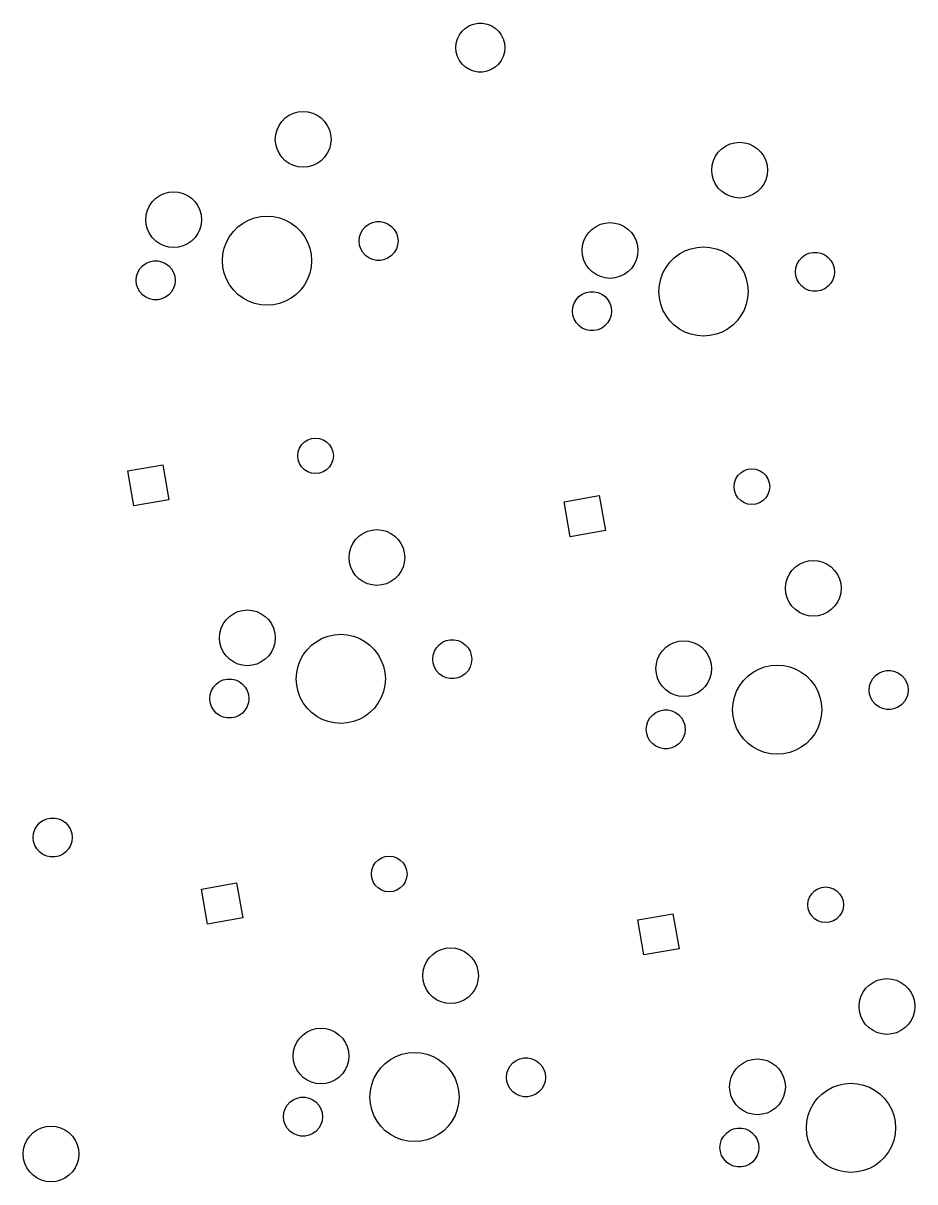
# Model space of a CAD drawing. Extents: x 71 to 343, y -193 to -92.
# Drawn here: x 251.3 to 291.3, y -143.6 to -91.6 of the extents above; entities that cross this region are included whole.
import ezdxf

# ---------------------------------------------------------------- set-up
doc = ezdxf.new("R2010")
doc.units = 0
doc.layers.add('BLACK', color=7, linetype='CONTINUOUS')

msp = doc.modelspace()

# ---------------------------------------------------------------- linework, layer by layer
at = {"layer": 'BLACK', "linetype": 'CONTINUOUS'}
for p, q in [((270.845, -92.1309), (270.967, -91.9689)), ((270.967, -91.9689), (271.117, -91.8322)), ((271.117, -91.8322), (271.29, -91.7253)), ((271.29, -91.7253), (271.479, -91.652)), ((271.479, -91.652), (271.679, -91.6147)), ((271.679, -91.6147), (271.881, -91.6147)), ((271.881, -91.6147), (272.081, -91.652)), ((272.081, -91.652), (272.27, -91.7253)), ((272.27, -91.7253), (272.443, -91.8322)), ((272.443, -91.8322), (272.593, -91.9689)), ((272.593, -91.9689), (272.715, -92.1309)), ((270.68, -92.71), (270.699, -92.5079)), ((270.699, -92.5079), (270.754, -92.3126)), ((270.754, -92.3126), (270.845, -92.1309)), ((272.715, -92.1309), (272.806, -92.3126)), ((272.806, -92.3126), (272.861, -92.5079)), ((272.861, -92.5079), (272.88, -92.71)), ((270.699, -92.9121), (270.68, -92.71)), ((270.754, -93.1074), (270.699, -92.9121)), ((272.861, -92.9121), (272.806, -93.1074)), ((272.88, -92.71), (272.861, -92.9121)), ((270.845, -93.2891), (270.754, -93.1074)), ((270.967, -93.4511), (270.845, -93.2891)), ((271.117, -93.5878), (270.967, -93.4511)), ((272.593, -93.4511), (272.443, -93.5878)), ((272.715, -93.2891), (272.593, -93.4511)), ((272.806, -93.1074), (272.715, -93.2891)), ((271.29, -93.6947), (271.117, -93.5878)), ((271.479, -93.768), (271.29, -93.6947)), ((271.679, -93.8053), (271.479, -93.768)), ((271.881, -93.8053), (271.679, -93.8053)), ((272.081, -93.768), (271.881, -93.8053)), ((272.27, -93.6947), (272.081, -93.768)), ((272.443, -93.5878), (272.27, -93.6947)), ((263.401, -95.6514), (263.611, -95.595)), ((263.611, -95.595), (263.828, -95.576)), ((263.828, -95.576), (264.045, -95.595)), ((264.045, -95.595), (264.256, -95.6514)), ((262.746, -96.201), (262.871, -96.0225)), ((262.871, -96.0225), (263.025, -95.8684)), ((263.025, -95.8684), (263.203, -95.7435)), ((263.203, -95.7435), (263.401, -95.6514)), ((264.256, -95.6514), (264.453, -95.7435)), ((264.453, -95.7435), (264.632, -95.8684)), ((264.632, -95.8684), (264.786, -96.0225)), ((264.786, -96.0225), (264.911, -96.201)), ((262.578, -96.826), (262.597, -96.6089)), ((262.597, -96.6089), (262.654, -96.3985)), ((262.654, -96.3985), (262.746, -96.201)), ((264.911, -96.201), (265.003, -96.3985)), ((265.003, -96.3985), (265.059, -96.6089)), ((265.059, -96.6089), (265.078, -96.826)), ((262.597, -97.0431), (262.578, -96.826)), ((262.654, -97.2535), (262.597, -97.0431)), ((265.059, -97.0431), (265.003, -97.2535)), ((265.078, -96.826), (265.059, -97.0431)), ((282.613, -97.2506), (282.791, -97.1256)), ((282.791, -97.1256), (282.988, -97.0335)), ((282.988, -97.0335), (283.199, -96.9771)), ((283.199, -96.9771), (283.416, -96.9582)), ((283.416, -96.9582), (283.633, -96.9771)), ((283.633, -96.9771), (283.844, -97.0335)), ((283.844, -97.0335), (284.041, -97.1256)), ((284.041, -97.1256), (284.219, -97.2506)), ((262.746, -97.451), (262.654, -97.2535)), ((262.871, -97.6295), (262.746, -97.451)), ((263.025, -97.7836), (262.871, -97.6295)), ((264.786, -97.6295), (264.632, -97.7836)), ((264.911, -97.451), (264.786, -97.6295)), ((265.003, -97.2535), (264.911, -97.451)), ((282.241, -97.7806), (282.333, -97.5832)), ((282.333, -97.5832), (282.458, -97.4047)), ((282.458, -97.4047), (282.613, -97.2506)), ((284.219, -97.2506), (284.374, -97.4047)), ((284.374, -97.4047), (284.499, -97.5832)), ((284.499, -97.5832), (284.591, -97.7806)), ((263.203, -97.9085), (263.025, -97.7836)), ((263.401, -98.0006), (263.203, -97.9085)), ((263.611, -98.057), (263.401, -98.0006)), ((263.828, -98.076), (263.611, -98.057)), ((264.045, -98.057), (263.828, -98.076)), ((264.256, -98.0006), (264.045, -98.057)), ((264.453, -97.9085), (264.256, -98.0006)), ((264.632, -97.7836), (264.453, -97.9085)), ((282.166, -98.2082), (282.185, -97.9911)), ((282.185, -98.4252), (282.166, -98.2082)), ((282.185, -97.9911), (282.241, -97.7806)), ((284.591, -97.7806), (284.647, -97.9911)), ((284.647, -97.9911), (284.666, -98.2082)), ((284.666, -98.2082), (284.647, -98.4252)), ((282.241, -98.6357), (282.185, -98.4252)), ((282.333, -98.8332), (282.241, -98.6357)), ((284.591, -98.6357), (284.499, -98.8332)), ((284.647, -98.4252), (284.591, -98.6357)), ((257.391, -99.3475), (257.588, -99.2555)), ((257.588, -99.2555), (257.799, -99.1991)), ((257.799, -99.1991), (258.016, -99.1801)), ((258.016, -99.1801), (258.233, -99.1991)), ((258.233, -99.1991), (258.443, -99.2555)), ((258.443, -99.2555), (258.641, -99.3475)), ((282.458, -99.0116), (282.333, -98.8332)), ((282.613, -99.1657), (282.458, -99.0116)), ((282.791, -99.2907), (282.613, -99.1657)), ((284.219, -99.1657), (284.041, -99.2907)), ((284.374, -99.0116), (284.219, -99.1657)), ((284.499, -98.8332), (284.374, -99.0116)), ((256.933, -99.8051), (257.058, -99.6266)), ((257.058, -99.6266), (257.212, -99.4725)), ((257.212, -99.4725), (257.391, -99.3475)), ((258.641, -99.3475), (258.819, -99.4725)), ((258.819, -99.4725), (258.974, -99.6266)), ((258.974, -99.6266), (259.098, -99.8051)), ((282.988, -99.3828), (282.791, -99.2907)), ((283.199, -99.4392), (282.988, -99.3828)), ((283.416, -99.4582), (283.199, -99.4392)), ((283.633, -99.4392), (283.416, -99.4582)), ((283.844, -99.3828), (283.633, -99.4392)), ((284.041, -99.2907), (283.844, -99.3828)), ((256.766, -100.43), (256.785, -100.213)), ((256.785, -100.213), (256.841, -100.003)), ((256.841, -100.003), (256.933, -99.8051)), ((259.098, -99.8051), (259.191, -100.003)), ((259.191, -100.003), (259.247, -100.213)), ((259.247, -100.213), (259.266, -100.43)), ((261.646, -100.351), (261.925, -100.29)), ((261.925, -100.29), (262.209, -100.27)), ((262.209, -100.27), (262.494, -100.29)), ((262.494, -100.29), (262.773, -100.351)), ((256.785, -100.647), (256.766, -100.43)), ((256.841, -100.858), (256.785, -100.647)), ((259.247, -100.647), (259.191, -100.858)), ((259.266, -100.43), (259.247, -100.647)), ((260.698, -100.96), (260.899, -100.758)), ((260.899, -100.758), (261.128, -100.587)), ((261.128, -100.587), (261.378, -100.451)), ((261.378, -100.451), (261.646, -100.351)), ((262.773, -100.351), (263.04, -100.451)), ((263.04, -100.451), (263.29, -100.587)), ((263.29, -100.587), (263.519, -100.758)), ((263.519, -100.758), (263.721, -100.96)), ((266.504, -100.873), (266.626, -100.738)), ((266.626, -100.738), (266.774, -100.63)), ((266.774, -100.63), (266.942, -100.556)), ((266.942, -100.556), (267.121, -100.518)), ((267.121, -100.518), (267.303, -100.518)), ((267.303, -100.518), (267.482, -100.556)), ((267.482, -100.556), (267.649, -100.63)), ((267.649, -100.63), (267.797, -100.738)), ((267.797, -100.738), (267.92, -100.873)), ((276.8, -100.855), (276.979, -100.73)), ((276.979, -100.73), (277.176, -100.638)), ((277.176, -100.638), (277.386, -100.581)), ((277.386, -100.581), (277.604, -100.562)), ((277.604, -100.562), (277.821, -100.581)), ((277.821, -100.581), (278.031, -100.638)), ((278.031, -100.638), (278.229, -100.73)), ((278.229, -100.73), (278.407, -100.855)), ((256.933, -101.055), (256.841, -100.858)), ((257.058, -101.234), (256.933, -101.055)), ((257.212, -101.388), (257.058, -101.234)), ((258.974, -101.234), (258.819, -101.388)), ((259.098, -101.055), (258.974, -101.234)), ((259.191, -100.858), (259.098, -101.055)), ((260.39, -101.439), (260.527, -101.189)), ((260.527, -101.189), (260.698, -100.96)), ((263.721, -100.96), (263.892, -101.189)), ((263.892, -101.189), (264.028, -101.439)), ((266.337, -101.388), (266.356, -101.206)), ((266.356, -101.206), (266.413, -101.032)), ((266.413, -101.032), (266.504, -100.873)), ((267.92, -100.873), (268.011, -101.032)), ((268.011, -101.032), (268.068, -101.206)), ((268.068, -101.206), (268.087, -101.388)), ((276.429, -101.385), (276.521, -101.187)), ((276.521, -101.187), (276.646, -101.009)), ((276.646, -101.009), (276.8, -100.855)), ((278.407, -100.855), (278.561, -101.009)), ((278.561, -101.009), (278.686, -101.187)), ((278.686, -101.187), (278.778, -101.385)), ((257.391, -101.513), (257.212, -101.388)), ((257.588, -101.605), (257.391, -101.513)), ((257.799, -101.661), (257.588, -101.605)), ((258.016, -101.68), (257.799, -101.661)), ((258.233, -101.661), (258.016, -101.68)), ((258.443, -101.605), (258.233, -101.661)), ((258.641, -101.513), (258.443, -101.605)), ((258.819, -101.388), (258.641, -101.513)), ((260.23, -101.985), (260.29, -101.706)), ((260.29, -101.706), (260.39, -101.439)), ((264.028, -101.439), (264.128, -101.706)), ((264.128, -101.706), (264.189, -101.985)), ((266.356, -101.57), (266.337, -101.388)), ((266.413, -101.744), (266.356, -101.57)), ((266.504, -101.902), (266.413, -101.744)), ((268.011, -101.744), (267.92, -101.902)), ((268.068, -101.57), (268.011, -101.744)), ((268.087, -101.388), (268.068, -101.57)), ((276.354, -101.812), (276.373, -101.595)), ((276.373, -102.029), (276.354, -101.812)), ((276.373, -101.595), (276.429, -101.385)), ((278.778, -101.385), (278.835, -101.595)), ((278.835, -101.595), (278.854, -101.812)), ((278.854, -101.812), (278.835, -102.029)), ((280.715, -101.97), (280.966, -101.833)), ((280.966, -101.833), (281.233, -101.733)), ((281.233, -101.733), (281.512, -101.672)), ((281.512, -101.672), (281.797, -101.652)), ((281.797, -101.652), (282.081, -101.672)), ((282.081, -101.672), (282.36, -101.733)), ((282.36, -101.733), (282.628, -101.833)), ((282.628, -101.833), (282.878, -101.97)), ((256.621, -102.502), (256.769, -102.394)), ((256.769, -102.394), (256.936, -102.32)), ((256.936, -102.32), (257.115, -102.282)), ((257.115, -102.282), (257.298, -102.282)), ((257.298, -102.282), (257.477, -102.32)), ((257.477, -102.32), (257.644, -102.394)), ((257.644, -102.394), (257.792, -102.502)), ((260.209, -102.27), (260.23, -101.985)), ((260.23, -102.555), (260.209, -102.27)), ((264.189, -101.985), (264.209, -102.27)), ((264.209, -102.27), (264.189, -102.555)), ((266.626, -102.038), (266.504, -101.902)), ((266.774, -102.146), (266.626, -102.038)), ((266.942, -102.22), (266.774, -102.146)), ((267.121, -102.258), (266.942, -102.22)), ((267.303, -102.258), (267.121, -102.258)), ((267.482, -102.22), (267.303, -102.258)), ((267.649, -102.146), (267.482, -102.22)), ((267.797, -102.038), (267.649, -102.146)), ((267.92, -101.902), (267.797, -102.038)), ((276.429, -102.24), (276.373, -102.029)), ((276.521, -102.437), (276.429, -102.24)), ((278.778, -102.24), (278.686, -102.437)), ((278.835, -102.029), (278.778, -102.24)), ((280.114, -102.571), (280.285, -102.342)), ((280.285, -102.342), (280.487, -102.141)), ((280.487, -102.141), (280.715, -101.97)), ((282.878, -101.97), (283.106, -102.141)), ((283.106, -102.141), (283.308, -102.342)), ((283.308, -102.342), (283.479, -102.571)), ((286, -102.414), (286.092, -102.256)), ((286.092, -102.256), (286.214, -102.12)), ((286.214, -102.12), (286.362, -102.012)), ((286.362, -102.012), (286.529, -101.938)), ((286.529, -101.938), (286.708, -101.9)), ((286.708, -101.9), (286.891, -101.9)), ((286.891, -101.9), (287.07, -101.938)), ((287.07, -101.938), (287.237, -102.012)), ((287.237, -102.012), (287.385, -102.12)), ((287.385, -102.12), (287.507, -102.256)), ((287.507, -102.256), (287.599, -102.414)), ((256.35, -102.97), (256.407, -102.796)), ((256.407, -102.796), (256.498, -102.638)), ((256.498, -102.638), (256.621, -102.502)), ((257.792, -102.502), (257.914, -102.638)), ((257.914, -102.638), (258.006, -102.796)), ((258.006, -102.796), (258.062, -102.97)), ((260.29, -102.833), (260.23, -102.555)), ((260.39, -103.101), (260.29, -102.833)), ((264.128, -102.833), (264.028, -103.101)), ((264.189, -102.555), (264.128, -102.833)), ((276.646, -102.616), (276.521, -102.437)), ((276.8, -102.77), (276.646, -102.616)), ((276.979, -102.895), (276.8, -102.77)), ((277.176, -102.987), (276.979, -102.895)), ((278.229, -102.895), (278.031, -102.987)), ((278.407, -102.77), (278.229, -102.895)), ((278.561, -102.616), (278.407, -102.77)), ((278.686, -102.437), (278.561, -102.616)), ((279.878, -103.089), (279.977, -102.821)), ((279.977, -102.821), (280.114, -102.571)), ((283.479, -102.571), (283.616, -102.821)), ((283.616, -102.821), (283.716, -103.089)), ((285.925, -102.77), (285.944, -102.588)), ((285.944, -102.952), (285.925, -102.77)), ((285.944, -102.588), (286, -102.414)), ((287.599, -102.414), (287.655, -102.588)), ((287.655, -102.588), (287.675, -102.77)), ((287.675, -102.77), (287.655, -102.952)), ((256.331, -103.152), (256.35, -102.97)), ((256.35, -103.334), (256.331, -103.152)), ((256.407, -103.508), (256.35, -103.334)), ((258.062, -103.334), (258.006, -103.508)), ((258.062, -102.97), (258.081, -103.152)), ((258.081, -103.152), (258.062, -103.334)), ((260.527, -103.351), (260.39, -103.101)), ((260.698, -103.58), (260.527, -103.351)), ((263.892, -103.351), (263.721, -103.58)), ((264.028, -103.101), (263.892, -103.351)), ((277.386, -103.043), (277.176, -102.987)), ((277.604, -103.062), (277.386, -103.043)), ((277.821, -103.043), (277.604, -103.062)), ((278.031, -102.987), (277.821, -103.043)), ((279.797, -103.652), (279.817, -103.367)), ((279.817, -103.367), (279.878, -103.089)), ((283.716, -103.089), (283.776, -103.367)), ((283.776, -103.367), (283.797, -103.652)), ((286, -103.126), (285.944, -102.952)), ((286.092, -103.284), (286, -103.126)), ((286.214, -103.42), (286.092, -103.284)), ((286.362, -103.528), (286.214, -103.42)), ((287.385, -103.42), (287.237, -103.528)), ((287.507, -103.284), (287.385, -103.42)), ((287.599, -103.126), (287.507, -103.284)), ((287.655, -102.952), (287.599, -103.126)), ((256.498, -103.666), (256.407, -103.508)), ((256.621, -103.802), (256.498, -103.666)), ((256.769, -103.91), (256.621, -103.802)), ((256.936, -103.984), (256.769, -103.91)), ((257.644, -103.91), (257.477, -103.984)), ((257.792, -103.802), (257.644, -103.91)), ((257.914, -103.666), (257.792, -103.802)), ((258.006, -103.508), (257.914, -103.666)), ((260.899, -103.781), (260.698, -103.58)), ((261.128, -103.952), (260.899, -103.781)), ((261.378, -104.089), (261.128, -103.952)), ((263.29, -103.952), (263.04, -104.089)), ((263.519, -103.781), (263.29, -103.952)), ((263.721, -103.58), (263.519, -103.781)), ((276.086, -104.02), (276.208, -103.884)), ((276.208, -103.884), (276.356, -103.776)), ((276.356, -103.776), (276.524, -103.702)), ((276.524, -103.702), (276.702, -103.664)), ((276.702, -103.664), (276.885, -103.664)), ((276.885, -103.664), (277.064, -103.702)), ((277.064, -103.702), (277.231, -103.776)), ((277.231, -103.776), (277.379, -103.884)), ((277.379, -103.884), (277.502, -104.02)), ((279.817, -103.937), (279.797, -103.652)), ((279.878, -104.216), (279.817, -103.937)), ((283.776, -103.937), (283.716, -104.216)), ((283.797, -103.652), (283.776, -103.937)), ((286.529, -103.602), (286.362, -103.528)), ((286.708, -103.64), (286.529, -103.602)), ((286.891, -103.64), (286.708, -103.64)), ((287.07, -103.602), (286.891, -103.64)), ((287.237, -103.528), (287.07, -103.602)), ((257.115, -104.022), (256.936, -103.984)), ((257.298, -104.022), (257.115, -104.022)), ((257.477, -103.984), (257.298, -104.022)), ((261.646, -104.189), (261.378, -104.089)), ((261.925, -104.25), (261.646, -104.189)), ((262.209, -104.27), (261.925, -104.25)), ((262.494, -104.25), (262.209, -104.27)), ((262.773, -104.189), (262.494, -104.25)), ((263.04, -104.089), (262.773, -104.189)), ((275.919, -104.534), (275.938, -104.352)), ((275.938, -104.352), (275.995, -104.178)), ((275.995, -104.178), (276.086, -104.02)), ((277.502, -104.02), (277.593, -104.178)), ((277.593, -104.178), (277.65, -104.352)), ((277.65, -104.352), (277.669, -104.534)), ((279.977, -104.483), (279.878, -104.216)), ((283.716, -104.216), (283.616, -104.483)), ((275.938, -104.716), (275.919, -104.534)), ((275.995, -104.89), (275.938, -104.716)), ((276.086, -105.048), (275.995, -104.89)), ((277.593, -104.89), (277.502, -105.048)), ((277.65, -104.716), (277.593, -104.89)), ((277.669, -104.534), (277.65, -104.716)), ((280.114, -104.733), (279.977, -104.483)), ((280.285, -104.962), (280.114, -104.733)), ((280.487, -105.164), (280.285, -104.962)), ((283.308, -104.962), (283.106, -105.164)), ((283.479, -104.733), (283.308, -104.962)), ((283.616, -104.483), (283.479, -104.733)), ((276.208, -105.184), (276.086, -105.048)), ((276.356, -105.292), (276.208, -105.184)), ((276.524, -105.366), (276.356, -105.292)), ((276.702, -105.404), (276.524, -105.366)), ((276.885, -105.404), (276.702, -105.404)), ((277.064, -105.366), (276.885, -105.404)), ((277.231, -105.292), (277.064, -105.366)), ((277.379, -105.184), (277.231, -105.292)), ((277.502, -105.048), (277.379, -105.184)), ((280.715, -105.335), (280.487, -105.164)), ((280.966, -105.471), (280.715, -105.335)), ((281.233, -105.571), (280.966, -105.471)), ((282.628, -105.471), (282.36, -105.571)), ((282.878, -105.335), (282.628, -105.471)), ((283.106, -105.164), (282.878, -105.335)), ((281.512, -105.632), (281.233, -105.571)), ((281.797, -105.652), (281.512, -105.632)), ((282.081, -105.632), (281.797, -105.652)), ((282.36, -105.571), (282.081, -105.632)), ((263.603, -110.847), (263.662, -110.678)), ((263.662, -110.678), (263.757, -110.527)), ((263.757, -110.527), (263.884, -110.4)), ((263.884, -110.4), (264.035, -110.305)), ((264.035, -110.305), (264.205, -110.246)), ((264.205, -110.246), (264.383, -110.225)), ((264.383, -110.225), (264.561, -110.246)), ((264.561, -110.246), (264.73, -110.305)), ((264.73, -110.305), (264.881, -110.4)), ((264.881, -110.4), (265.008, -110.527)), ((265.008, -110.527), (265.103, -110.678)), ((265.103, -110.678), (265.163, -110.847)), ((263.583, -111.025), (263.603, -110.847)), ((263.603, -111.204), (263.583, -111.025)), ((263.662, -111.373), (263.603, -111.204)), ((265.163, -111.204), (265.103, -111.373)), ((265.163, -110.847), (265.183, -111.025)), ((265.183, -111.025), (265.163, -111.204)), ((255.952, -111.7), (257.527, -111.422)), ((256.229, -113.275), (255.952, -111.7)), ((257.527, -111.422), (257.805, -112.998)), ((263.757, -111.524), (263.662, -111.373)), ((263.884, -111.651), (263.757, -111.524)), ((264.035, -111.746), (263.884, -111.651)), ((264.205, -111.805), (264.035, -111.746)), ((264.73, -111.746), (264.561, -111.805)), ((264.881, -111.651), (264.73, -111.746)), ((265.008, -111.524), (264.881, -111.651)), ((265.103, -111.373), (265.008, -111.524)), ((283.471, -111.782), (283.623, -111.687)), ((283.623, -111.687), (283.792, -111.628)), ((283.792, -111.628), (283.97, -111.608)), ((283.97, -111.608), (284.148, -111.628)), ((284.148, -111.628), (284.317, -111.687)), ((284.317, -111.687), (284.469, -111.782)), ((264.383, -111.825), (264.205, -111.805)), ((264.561, -111.805), (264.383, -111.825)), ((283.17, -112.408), (283.19, -112.23)), ((283.19, -112.23), (283.249, -112.061)), ((283.249, -112.061), (283.345, -111.909)), ((283.345, -111.909), (283.471, -111.782)), ((284.469, -111.782), (284.596, -111.909)), ((284.596, -111.909), (284.691, -112.061)), ((284.691, -112.061), (284.75, -112.23)), ((284.75, -112.23), (284.77, -112.408)), ((283.19, -112.586), (283.17, -112.408)), ((283.249, -112.755), (283.19, -112.586)), ((283.345, -112.906), (283.249, -112.755)), ((284.691, -112.755), (284.596, -112.906)), ((284.75, -112.586), (284.691, -112.755)), ((284.77, -112.408), (284.75, -112.586)), ((257.805, -112.998), (256.229, -113.275)), ((275.539, -113.082), (277.115, -112.804)), ((275.817, -114.658), (275.539, -113.082)), ((277.115, -112.804), (277.393, -114.38)), ((283.471, -113.033), (283.345, -112.906)), ((283.623, -113.128), (283.471, -113.033)), ((283.792, -113.188), (283.623, -113.128)), ((283.97, -113.208), (283.792, -113.188)), ((284.148, -113.188), (283.97, -113.208)), ((284.317, -113.128), (284.148, -113.188)), ((284.469, -113.033), (284.317, -113.128)), ((284.596, -112.906), (284.469, -113.033)), ((266.709, -114.412), (266.919, -114.356)), ((266.919, -114.356), (267.136, -114.337)), ((267.136, -114.337), (267.353, -114.356)), ((267.353, -114.356), (267.564, -114.412)), ((266.054, -114.962), (266.179, -114.783)), ((266.179, -114.783), (266.333, -114.629)), ((266.333, -114.629), (266.511, -114.504)), ((266.511, -114.504), (266.709, -114.412)), ((267.564, -114.412), (267.761, -114.504)), ((267.761, -114.504), (267.94, -114.629)), ((267.94, -114.629), (268.094, -114.783)), ((268.094, -114.783), (268.219, -114.962)), ((277.393, -114.38), (275.817, -114.658)), ((265.886, -115.587), (265.905, -115.37)), ((265.905, -115.37), (265.962, -115.159)), ((265.962, -115.159), (266.054, -114.962)), ((268.219, -114.962), (268.311, -115.159)), ((268.311, -115.159), (268.367, -115.37)), ((268.367, -115.37), (268.386, -115.587)), ((265.905, -115.804), (265.886, -115.587)), ((265.962, -116.014), (265.905, -115.804)), ((268.367, -115.804), (268.311, -116.014)), ((268.386, -115.587), (268.367, -115.804)), ((285.921, -116.011), (286.099, -115.886)), ((286.099, -115.886), (286.296, -115.794)), ((286.296, -115.794), (286.507, -115.738)), ((286.507, -115.738), (286.724, -115.719)), ((286.724, -115.719), (286.941, -115.738)), ((286.941, -115.738), (287.152, -115.794)), ((287.152, -115.794), (287.349, -115.886)), ((287.349, -115.886), (287.527, -116.011)), ((266.054, -116.212), (265.962, -116.014)), ((266.179, -116.39), (266.054, -116.212)), ((266.333, -116.544), (266.179, -116.39)), ((268.094, -116.39), (267.94, -116.544)), ((268.219, -116.212), (268.094, -116.39)), ((268.311, -116.014), (268.219, -116.212)), ((285.549, -116.541), (285.641, -116.344)), ((285.641, -116.344), (285.766, -116.165)), ((285.766, -116.165), (285.921, -116.011)), ((287.527, -116.011), (287.682, -116.165)), ((287.682, -116.165), (287.807, -116.344)), ((287.807, -116.344), (287.899, -116.541)), ((266.511, -116.669), (266.333, -116.544)), ((266.709, -116.761), (266.511, -116.669)), ((266.919, -116.818), (266.709, -116.761)), ((267.136, -116.837), (266.919, -116.818)), ((267.353, -116.818), (267.136, -116.837)), ((267.564, -116.761), (267.353, -116.818)), ((267.761, -116.669), (267.564, -116.761)), ((267.94, -116.544), (267.761, -116.669)), ((285.474, -116.969), (285.493, -116.752)), ((285.493, -116.752), (285.549, -116.541)), ((287.899, -116.541), (287.955, -116.752)), ((287.955, -116.752), (287.974, -116.969)), ((285.493, -117.186), (285.474, -116.969)), ((285.549, -117.396), (285.493, -117.186)), ((285.641, -117.594), (285.549, -117.396)), ((287.899, -117.396), (287.807, -117.594)), ((287.955, -117.186), (287.899, -117.396)), ((287.974, -116.969), (287.955, -117.186)), ((260.896, -118.016), (261.107, -117.96)), ((261.107, -117.96), (261.324, -117.941)), ((261.324, -117.941), (261.541, -117.96)), ((261.541, -117.96), (261.751, -118.016)), ((285.766, -117.772), (285.641, -117.594)), ((285.921, -117.926), (285.766, -117.772)), ((286.099, -118.051), (285.921, -117.926)), ((287.527, -117.926), (287.349, -118.051)), ((287.682, -117.772), (287.527, -117.926)), ((287.807, -117.594), (287.682, -117.772)), ((260.241, -118.566), (260.366, -118.387)), ((260.366, -118.387), (260.52, -118.233)), ((260.52, -118.233), (260.699, -118.108)), ((260.699, -118.108), (260.896, -118.016)), ((261.751, -118.016), (261.949, -118.108)), ((261.949, -118.108), (262.127, -118.233)), ((262.127, -118.233), (262.282, -118.387)), ((262.282, -118.387), (262.406, -118.566)), ((286.296, -118.143), (286.099, -118.051)), ((286.507, -118.2), (286.296, -118.143)), ((286.724, -118.219), (286.507, -118.2)), ((286.941, -118.2), (286.724, -118.219)), ((287.152, -118.143), (286.941, -118.2)), ((287.349, -118.051), (287.152, -118.143)), ((260.074, -119.191), (260.093, -118.974)), ((260.093, -118.974), (260.149, -118.763)), ((260.149, -118.763), (260.241, -118.566)), ((262.406, -118.566), (262.499, -118.763)), ((262.499, -118.763), (262.555, -118.974)), ((262.555, -118.974), (262.574, -119.191)), ((265.233, -119.051), (265.517, -119.03)), ((265.517, -119.03), (265.802, -119.051)), ((260.093, -119.408), (260.074, -119.191)), ((260.149, -119.618), (260.093, -119.408)), ((262.555, -119.408), (262.499, -119.618)), ((262.574, -119.191), (262.555, -119.408)), ((264.006, -119.721), (264.207, -119.519)), ((264.207, -119.519), (264.436, -119.348)), ((264.436, -119.348), (264.686, -119.211)), ((264.686, -119.211), (264.954, -119.111)), ((264.954, -119.111), (265.233, -119.051)), ((265.802, -119.051), (266.081, -119.111)), ((266.081, -119.111), (266.348, -119.211)), ((266.348, -119.211), (266.598, -119.348)), ((266.598, -119.348), (266.827, -119.519)), ((266.827, -119.519), (267.029, -119.721)), ((269.812, -119.634), (269.934, -119.498)), ((269.934, -119.498), (270.082, -119.391)), ((270.082, -119.391), (270.25, -119.316)), ((270.25, -119.316), (270.429, -119.278)), ((270.429, -119.278), (270.611, -119.278)), ((270.611, -119.278), (270.79, -119.316)), ((270.79, -119.316), (270.957, -119.391)), ((270.957, -119.391), (271.105, -119.498)), ((271.105, -119.498), (271.228, -119.634)), ((280.108, -119.615), (280.287, -119.49)), ((280.287, -119.49), (280.484, -119.398)), ((280.484, -119.398), (280.694, -119.342)), ((280.694, -119.342), (280.912, -119.323)), ((280.912, -119.323), (281.129, -119.342)), ((281.129, -119.342), (281.339, -119.398)), ((281.339, -119.398), (281.537, -119.49)), ((281.537, -119.49), (281.715, -119.615)), ((260.241, -119.816), (260.149, -119.618)), ((260.366, -119.994), (260.241, -119.816)), ((260.52, -120.148), (260.366, -119.994)), ((262.282, -119.994), (262.127, -120.148)), ((262.406, -119.816), (262.282, -119.994)), ((262.499, -119.618), (262.406, -119.816)), ((263.698, -120.2), (263.835, -119.949)), ((263.835, -119.949), (264.006, -119.721)), ((267.029, -119.721), (267.2, -119.949)), ((267.2, -119.949), (267.336, -120.2)), ((269.645, -120.148), (269.664, -119.966)), ((269.664, -119.966), (269.721, -119.792)), ((269.721, -119.792), (269.812, -119.634)), ((271.228, -119.634), (271.319, -119.792)), ((271.319, -119.792), (271.376, -119.966)), ((271.376, -119.966), (271.395, -120.148)), ((279.737, -120.145), (279.829, -119.948)), ((279.829, -119.948), (279.954, -119.769)), ((279.954, -119.769), (280.108, -119.615)), ((281.715, -119.615), (281.869, -119.769)), ((281.869, -119.769), (281.994, -119.948)), ((281.994, -119.948), (282.086, -120.145)), ((260.699, -120.273), (260.52, -120.148)), ((260.896, -120.365), (260.699, -120.273)), ((261.107, -120.422), (260.896, -120.365)), ((261.324, -120.441), (261.107, -120.422)), ((261.541, -120.422), (261.324, -120.441)), ((261.751, -120.365), (261.541, -120.422)), ((261.949, -120.273), (261.751, -120.365)), ((262.127, -120.148), (261.949, -120.273)), ((263.538, -120.746), (263.598, -120.467)), ((263.598, -120.467), (263.698, -120.2)), ((267.336, -120.2), (267.436, -120.467)), ((267.436, -120.467), (267.497, -120.746)), ((269.664, -120.33), (269.645, -120.148)), ((269.721, -120.504), (269.664, -120.33)), ((269.812, -120.663), (269.721, -120.504)), ((271.319, -120.504), (271.228, -120.663)), ((271.376, -120.33), (271.319, -120.504)), ((271.395, -120.148), (271.376, -120.33)), ((279.662, -120.573), (279.681, -120.356)), ((279.681, -120.79), (279.662, -120.573)), ((279.681, -120.356), (279.737, -120.145)), ((282.086, -120.145), (282.143, -120.356)), ((282.143, -120.356), (282.162, -120.573)), ((282.162, -120.573), (282.143, -120.79)), ((284.023, -120.73), (284.274, -120.593)), ((284.274, -120.593), (284.541, -120.494)), ((284.541, -120.494), (284.82, -120.433)), ((284.82, -120.433), (285.105, -120.413)), ((285.105, -120.413), (285.389, -120.433)), ((285.389, -120.433), (285.668, -120.494)), ((285.668, -120.494), (285.936, -120.593)), ((285.936, -120.593), (286.186, -120.73)), ((260.077, -121.155), (260.244, -121.08)), ((260.244, -121.08), (260.423, -121.042)), ((260.423, -121.042), (260.606, -121.042)), ((260.606, -121.042), (260.785, -121.08)), ((260.785, -121.08), (260.952, -121.155)), ((263.517, -121.03), (263.538, -120.746)), ((263.538, -121.315), (263.517, -121.03)), ((267.497, -120.746), (267.517, -121.03)), ((267.517, -121.03), (267.497, -121.315)), ((269.934, -120.799), (269.812, -120.663)), ((270.082, -120.906), (269.934, -120.799)), ((270.25, -120.981), (270.082, -120.906)), ((270.429, -121.019), (270.25, -120.981)), ((270.611, -121.019), (270.429, -121.019)), ((270.79, -120.981), (270.611, -121.019)), ((270.957, -120.906), (270.79, -120.981)), ((271.105, -120.799), (270.957, -120.906)), ((271.228, -120.663), (271.105, -120.799)), ((279.737, -121), (279.681, -120.79)), ((279.829, -121.198), (279.737, -121)), ((282.086, -121), (281.994, -121.198)), ((282.143, -120.79), (282.086, -121)), ((283.422, -121.331), (283.593, -121.103)), ((283.593, -121.103), (283.795, -120.901)), ((283.795, -120.901), (284.023, -120.73)), ((286.186, -120.73), (286.414, -120.901)), ((286.414, -120.901), (286.616, -121.103)), ((286.616, -121.103), (286.787, -121.331)), ((289.308, -121.175), (289.4, -121.016)), ((289.4, -121.016), (289.522, -120.88)), ((289.522, -120.88), (289.67, -120.773)), ((289.67, -120.773), (289.837, -120.698)), ((289.837, -120.698), (290.016, -120.66)), ((290.016, -120.66), (290.199, -120.66)), ((290.199, -120.66), (290.378, -120.698)), ((290.378, -120.698), (290.545, -120.773)), ((290.545, -120.773), (290.693, -120.88)), ((290.693, -120.88), (290.815, -121.016)), ((290.815, -121.016), (290.907, -121.175)), ((259.658, -121.731), (259.715, -121.557)), ((259.715, -121.557), (259.806, -121.398)), ((259.806, -121.398), (259.929, -121.262)), ((259.929, -121.262), (260.077, -121.155)), ((260.952, -121.155), (261.1, -121.262)), ((261.1, -121.262), (261.222, -121.398)), ((261.222, -121.398), (261.314, -121.557)), ((261.314, -121.557), (261.37, -121.731)), ((263.598, -121.594), (263.538, -121.315)), ((263.698, -121.861), (263.598, -121.594)), ((267.436, -121.594), (267.336, -121.861)), ((267.497, -121.315), (267.436, -121.594)), ((279.954, -121.376), (279.829, -121.198)), ((280.108, -121.53), (279.954, -121.376)), ((280.287, -121.655), (280.108, -121.53)), ((281.715, -121.53), (281.537, -121.655)), ((281.869, -121.376), (281.715, -121.53)), ((281.994, -121.198), (281.869, -121.376)), ((283.186, -121.849), (283.285, -121.582)), ((283.285, -121.582), (283.422, -121.331)), ((286.787, -121.331), (286.924, -121.582)), ((286.924, -121.582), (287.024, -121.849)), ((289.233, -121.53), (289.252, -121.349)), ((289.252, -121.712), (289.233, -121.53)), ((289.252, -121.349), (289.308, -121.175)), ((290.907, -121.175), (290.963, -121.349)), ((290.963, -121.349), (290.983, -121.53)), ((290.983, -121.53), (290.963, -121.712)), ((259.639, -121.913), (259.658, -121.731)), ((259.658, -122.095), (259.639, -121.913)), ((259.715, -122.269), (259.658, -122.095)), ((261.37, -122.095), (261.314, -122.269)), ((261.37, -121.731), (261.389, -121.913)), ((261.389, -121.913), (261.37, -122.095)), ((263.835, -122.112), (263.698, -121.861)), ((264.006, -122.34), (263.835, -122.112)), ((267.2, -122.112), (267.029, -122.34)), ((267.336, -121.861), (267.2, -122.112)), ((280.484, -121.747), (280.287, -121.655)), ((280.694, -121.804), (280.484, -121.747)), ((280.912, -121.823), (280.694, -121.804)), ((281.129, -121.804), (280.912, -121.823)), ((281.339, -121.747), (281.129, -121.804)), ((281.537, -121.655), (281.339, -121.747)), ((283.105, -122.413), (283.125, -122.128)), ((283.125, -122.128), (283.186, -121.849)), ((287.024, -121.849), (287.084, -122.128)), ((287.084, -122.128), (287.105, -122.413)), ((289.308, -121.886), (289.252, -121.712)), ((289.4, -122.045), (289.308, -121.886)), ((289.522, -122.181), (289.4, -122.045)), ((290.815, -122.045), (290.693, -122.181)), ((290.907, -121.886), (290.815, -122.045)), ((290.963, -121.712), (290.907, -121.886)), ((259.806, -122.427), (259.715, -122.269)), ((259.929, -122.563), (259.806, -122.427)), ((260.077, -122.67), (259.929, -122.563)), ((260.244, -122.745), (260.077, -122.67)), ((260.952, -122.67), (260.785, -122.745)), ((261.1, -122.563), (260.952, -122.67)), ((261.222, -122.427), (261.1, -122.563)), ((261.314, -122.269), (261.222, -122.427)), ((264.207, -122.542), (264.006, -122.34)), ((264.436, -122.713), (264.207, -122.542)), ((266.827, -122.542), (266.598, -122.713)), ((267.029, -122.34), (266.827, -122.542)), ((279.394, -122.78), (279.516, -122.645)), ((279.516, -122.645), (279.664, -122.537)), ((279.664, -122.537), (279.832, -122.463)), ((279.832, -122.463), (280.01, -122.425)), ((280.01, -122.425), (280.193, -122.425)), ((280.193, -122.425), (280.372, -122.463)), ((280.372, -122.463), (280.539, -122.537)), ((280.539, -122.537), (280.687, -122.645)), ((280.687, -122.645), (280.81, -122.78)), ((283.125, -122.697), (283.105, -122.413)), ((287.105, -122.413), (287.084, -122.697)), ((289.67, -122.288), (289.522, -122.181)), ((289.837, -122.363), (289.67, -122.288)), ((290.016, -122.401), (289.837, -122.363)), ((290.199, -122.401), (290.016, -122.401)), ((290.378, -122.363), (290.199, -122.401)), ((290.545, -122.288), (290.378, -122.363)), ((290.693, -122.181), (290.545, -122.288)), ((260.423, -122.783), (260.244, -122.745)), ((260.606, -122.783), (260.423, -122.783)), ((260.785, -122.745), (260.606, -122.783)), ((264.686, -122.85), (264.436, -122.713)), ((264.954, -122.949), (264.686, -122.85)), ((265.233, -123.01), (264.954, -122.949)), ((265.517, -123.03), (265.233, -123.01)), ((265.802, -123.01), (265.517, -123.03)), ((266.081, -122.949), (265.802, -123.01)), ((266.348, -122.85), (266.081, -122.949)), ((266.598, -122.713), (266.348, -122.85)), ((279.227, -123.295), (279.246, -123.113)), ((279.246, -123.113), (279.303, -122.939)), ((279.303, -122.939), (279.394, -122.78)), ((280.81, -122.78), (280.901, -122.939)), ((280.901, -122.939), (280.958, -123.113)), ((280.958, -123.113), (280.977, -123.295)), ((283.186, -122.976), (283.125, -122.697)), ((283.285, -123.243), (283.186, -122.976)), ((287.024, -122.976), (286.924, -123.243)), ((287.084, -122.697), (287.024, -122.976)), ((279.246, -123.477), (279.227, -123.295)), ((279.303, -123.651), (279.246, -123.477)), ((279.394, -123.809), (279.303, -123.651)), ((280.901, -123.651), (280.81, -123.809)), ((280.958, -123.477), (280.901, -123.651)), ((280.977, -123.295), (280.958, -123.477)), ((283.422, -123.494), (283.285, -123.243)), ((283.593, -123.722), (283.422, -123.494)), ((286.787, -123.494), (286.616, -123.722)), ((286.924, -123.243), (286.787, -123.494)), ((279.516, -123.945), (279.394, -123.809)), ((279.664, -124.053), (279.516, -123.945)), ((279.832, -124.127), (279.664, -124.053)), ((280.01, -124.165), (279.832, -124.127)), ((280.193, -124.165), (280.01, -124.165)), ((280.372, -124.127), (280.193, -124.165)), ((280.539, -124.053), (280.372, -124.127)), ((280.687, -123.945), (280.539, -124.053)), ((280.81, -123.809), (280.687, -123.945)), ((283.795, -123.924), (283.593, -123.722)), ((284.023, -124.095), (283.795, -123.924)), ((284.274, -124.232), (284.023, -124.095)), ((284.541, -124.332), (284.274, -124.232)), ((285.936, -124.232), (285.668, -124.332)), ((286.186, -124.095), (285.936, -124.232)), ((286.414, -123.924), (286.186, -124.095)), ((286.616, -123.722), (286.414, -123.924)), ((284.82, -124.392), (284.541, -124.332)), ((285.105, -124.413), (284.82, -124.392)), ((285.389, -124.392), (285.105, -124.413)), ((285.668, -124.332), (285.389, -124.392)), ((252.149, -127.389), (252.316, -127.314)), ((252.316, -127.314), (252.495, -127.276)), ((252.495, -127.276), (252.678, -127.276)), ((252.678, -127.276), (252.857, -127.314)), ((252.857, -127.314), (253.024, -127.389)), ((251.731, -127.965), (251.787, -127.791)), ((251.787, -127.791), (251.878, -127.632)), ((251.878, -127.632), (252.001, -127.496)), ((252.001, -127.496), (252.149, -127.389)), ((253.024, -127.389), (253.172, -127.496)), ((253.172, -127.496), (253.294, -127.632)), ((253.294, -127.632), (253.386, -127.791)), ((253.386, -127.791), (253.442, -127.965)), ((251.711, -128.146), (251.731, -127.965)), ((251.731, -128.328), (251.711, -128.146)), ((251.787, -128.502), (251.731, -128.328)), ((253.442, -128.328), (253.386, -128.502)), ((253.442, -127.965), (253.461, -128.146)), ((253.461, -128.146), (253.442, -128.328)), ((251.878, -128.661), (251.787, -128.502)), ((252.001, -128.797), (251.878, -128.661)), ((252.149, -128.904), (252.001, -128.797)), ((252.316, -128.979), (252.149, -128.904)), ((253.024, -128.904), (252.857, -128.979)), ((253.172, -128.797), (253.024, -128.904)), ((253.294, -128.661), (253.172, -128.797)), ((253.386, -128.502), (253.294, -128.661)), ((252.495, -129.017), (252.316, -128.979)), ((252.678, -129.017), (252.495, -129.017)), ((252.857, -128.979), (252.678, -129.017)), ((266.97, -129.439), (267.065, -129.287)), ((267.065, -129.287), (267.192, -129.161)), ((267.192, -129.161), (267.343, -129.065)), ((267.343, -129.065), (267.513, -129.006)), ((267.513, -129.006), (267.691, -128.986)), ((267.691, -128.986), (267.869, -129.006)), ((267.869, -129.006), (268.038, -129.065)), ((268.038, -129.065), (268.189, -129.161)), ((268.189, -129.161), (268.316, -129.287)), ((268.316, -129.287), (268.411, -129.439)), ((266.891, -129.786), (266.911, -129.608)), ((266.911, -129.964), (266.891, -129.786)), ((266.911, -129.608), (266.97, -129.439)), ((268.411, -129.439), (268.471, -129.608)), ((268.471, -129.608), (268.491, -129.786)), ((268.491, -129.786), (268.471, -129.964)), ((259.26, -130.46), (260.835, -130.183)), ((259.537, -132.036), (259.26, -130.46)), ((260.835, -130.183), (261.113, -131.758)), ((266.97, -130.133), (266.911, -129.964)), ((267.065, -130.285), (266.97, -130.133)), ((267.192, -130.412), (267.065, -130.285)), ((267.343, -130.507), (267.192, -130.412)), ((268.189, -130.412), (268.038, -130.507)), ((268.316, -130.285), (268.189, -130.412)), ((268.411, -130.133), (268.316, -130.285)), ((268.471, -129.964), (268.411, -130.133)), ((286.779, -130.543), (286.931, -130.447)), ((286.931, -130.447), (287.1, -130.388)), ((287.1, -130.388), (287.278, -130.368)), ((287.278, -130.368), (287.456, -130.388)), ((287.456, -130.388), (287.625, -130.447)), ((287.625, -130.447), (287.777, -130.543)), ((267.513, -130.566), (267.343, -130.507)), ((267.691, -130.586), (267.513, -130.566)), ((267.869, -130.566), (267.691, -130.586)), ((268.038, -130.507), (267.869, -130.566)), ((286.478, -131.168), (286.498, -130.99)), ((286.498, -130.99), (286.557, -130.821)), ((286.557, -130.821), (286.653, -130.669)), ((286.653, -130.669), (286.779, -130.543)), ((287.777, -130.543), (287.904, -130.669)), ((287.904, -130.669), (287.999, -130.821)), ((287.999, -130.821), (288.058, -130.99)), ((288.058, -130.99), (288.078, -131.168)), ((286.498, -131.346), (286.478, -131.168)), ((286.557, -131.515), (286.498, -131.346)), ((288.058, -131.346), (287.999, -131.515)), ((288.078, -131.168), (288.058, -131.346)), ((261.113, -131.758), (259.537, -132.036)), ((278.847, -131.843), (280.423, -131.565)), ((279.125, -133.418), (278.847, -131.843)), ((280.423, -131.565), (280.701, -133.14)), ((286.653, -131.667), (286.557, -131.515)), ((286.779, -131.794), (286.653, -131.667)), ((286.931, -131.889), (286.779, -131.794)), ((287.1, -131.948), (286.931, -131.889)), ((287.278, -131.968), (287.1, -131.948)), ((287.456, -131.948), (287.278, -131.968)), ((287.625, -131.889), (287.456, -131.948)), ((287.777, -131.794), (287.625, -131.889)), ((287.904, -131.667), (287.777, -131.794)), ((287.999, -131.515), (287.904, -131.667)), ((269.362, -133.722), (269.487, -133.544)), ((269.487, -133.544), (269.641, -133.39)), ((269.641, -133.39), (269.819, -133.265)), ((269.819, -133.265), (270.017, -133.173)), ((270.017, -133.173), (270.227, -133.116)), ((270.227, -133.116), (270.444, -133.097)), ((270.444, -133.097), (270.661, -133.116)), ((270.661, -133.116), (270.872, -133.173)), ((270.872, -133.173), (271.069, -133.265)), ((271.069, -133.265), (271.248, -133.39)), ((271.248, -133.39), (271.402, -133.544)), ((271.402, -133.544), (271.527, -133.722)), ((280.701, -133.14), (279.125, -133.418)), ((269.213, -134.13), (269.27, -133.92)), ((269.27, -133.92), (269.362, -133.722)), ((271.527, -133.722), (271.619, -133.92)), ((271.619, -133.92), (271.675, -134.13)), ((269.194, -134.347), (269.213, -134.13)), ((269.213, -134.564), (269.194, -134.347)), ((269.27, -134.775), (269.213, -134.564)), ((271.675, -134.564), (271.619, -134.775)), ((271.675, -134.13), (271.694, -134.347)), ((271.694, -134.347), (271.675, -134.564)), ((289.407, -134.647), (289.604, -134.555)), ((289.604, -134.555), (289.815, -134.498)), ((289.815, -134.498), (290.032, -134.479)), ((290.032, -134.479), (290.249, -134.498)), ((290.249, -134.498), (290.46, -134.555)), ((290.46, -134.555), (290.657, -134.647)), ((269.362, -134.972), (269.27, -134.775)), ((269.487, -135.151), (269.362, -134.972)), ((271.527, -134.972), (271.402, -135.151)), ((271.619, -134.775), (271.527, -134.972)), ((288.857, -135.302), (288.949, -135.104)), ((288.949, -135.104), (289.074, -134.926)), ((289.074, -134.926), (289.229, -134.772)), ((289.229, -134.772), (289.407, -134.647)), ((290.657, -134.647), (290.835, -134.772)), ((290.835, -134.772), (290.99, -134.926)), ((290.99, -134.926), (291.115, -135.104)), ((291.115, -135.104), (291.207, -135.302)), ((269.641, -135.305), (269.487, -135.151)), ((269.819, -135.43), (269.641, -135.305)), ((270.017, -135.522), (269.819, -135.43)), ((270.227, -135.578), (270.017, -135.522)), ((270.444, -135.597), (270.227, -135.578)), ((270.661, -135.578), (270.444, -135.597)), ((270.872, -135.522), (270.661, -135.578)), ((271.069, -135.43), (270.872, -135.522)), ((271.248, -135.305), (271.069, -135.43)), ((271.402, -135.151), (271.248, -135.305)), ((288.782, -135.729), (288.801, -135.512)), ((288.801, -135.512), (288.857, -135.302)), ((291.207, -135.302), (291.263, -135.512)), ((291.263, -135.512), (291.282, -135.729)), ((288.801, -135.946), (288.782, -135.729)), ((288.857, -136.157), (288.801, -135.946)), ((288.949, -136.354), (288.857, -136.157)), ((291.207, -136.157), (291.115, -136.354)), ((291.263, -135.946), (291.207, -136.157)), ((291.282, -135.729), (291.263, -135.946)), ((264.415, -136.72), (264.632, -136.701)), ((264.632, -136.701), (264.849, -136.72)), ((289.074, -136.533), (288.949, -136.354)), ((289.229, -136.687), (289.074, -136.533)), ((289.407, -136.812), (289.229, -136.687)), ((290.835, -136.687), (290.657, -136.812)), ((290.99, -136.533), (290.835, -136.687)), ((291.115, -136.354), (290.99, -136.533)), ((263.549, -137.326), (263.674, -137.148)), ((263.674, -137.148), (263.828, -136.994)), ((263.828, -136.994), (264.007, -136.869)), ((264.007, -136.869), (264.204, -136.777)), ((264.204, -136.777), (264.415, -136.72)), ((264.849, -136.72), (265.059, -136.777)), ((265.059, -136.777), (265.257, -136.869)), ((265.257, -136.869), (265.435, -136.994)), ((265.435, -136.994), (265.59, -137.148)), ((265.59, -137.148), (265.714, -137.326)), ((289.604, -136.904), (289.407, -136.812)), ((289.815, -136.96), (289.604, -136.904)), ((290.032, -136.979), (289.815, -136.96)), ((290.249, -136.96), (290.032, -136.979)), ((290.46, -136.904), (290.249, -136.96)), ((290.657, -136.812), (290.46, -136.904)), ((263.382, -137.951), (263.401, -137.734)), ((263.401, -137.734), (263.457, -137.524)), ((263.457, -137.524), (263.549, -137.326)), ((265.714, -137.326), (265.807, -137.524)), ((265.807, -137.524), (265.863, -137.734)), ((265.863, -137.734), (265.882, -137.951)), ((263.401, -138.168), (263.382, -137.951)), ((263.457, -138.379), (263.401, -138.168)), ((265.863, -138.168), (265.807, -138.379)), ((265.882, -137.951), (265.863, -138.168)), ((267.515, -138.28), (267.744, -138.109)), ((267.744, -138.109), (267.994, -137.972)), ((267.994, -137.972), (268.262, -137.872)), ((268.262, -137.872), (268.541, -137.811)), ((268.541, -137.811), (268.825, -137.791)), ((268.825, -137.791), (269.11, -137.811)), ((269.11, -137.811), (269.389, -137.872)), ((269.389, -137.872), (269.656, -137.972)), ((269.656, -137.972), (269.906, -138.109)), ((269.906, -138.109), (270.135, -138.28)), ((273.12, -138.395), (273.242, -138.259)), ((273.242, -138.259), (273.39, -138.151)), ((273.39, -138.151), (273.558, -138.077)), ((273.558, -138.077), (273.737, -138.039)), ((273.737, -138.039), (273.919, -138.039)), ((273.919, -138.039), (274.098, -138.077)), ((274.098, -138.077), (274.265, -138.151)), ((274.265, -138.151), (274.413, -138.259)), ((274.413, -138.259), (274.536, -138.395)), ((283.416, -138.376), (283.595, -138.251)), ((283.595, -138.251), (283.792, -138.159)), ((283.792, -138.159), (284.002, -138.102)), ((284.002, -138.102), (284.22, -138.083)), ((284.22, -138.083), (284.437, -138.102)), ((284.437, -138.102), (284.647, -138.159)), ((284.647, -138.159), (284.845, -138.251)), ((284.845, -138.251), (285.023, -138.376)), ((263.549, -138.576), (263.457, -138.379)), ((263.674, -138.755), (263.549, -138.576)), ((263.828, -138.909), (263.674, -138.755)), ((265.59, -138.755), (265.435, -138.909)), ((265.714, -138.576), (265.59, -138.755)), ((265.807, -138.379), (265.714, -138.576)), ((267.006, -138.96), (267.143, -138.71)), ((267.143, -138.71), (267.314, -138.481)), ((267.314, -138.481), (267.515, -138.28)), ((270.135, -138.28), (270.337, -138.481)), ((270.337, -138.481), (270.508, -138.71)), ((270.508, -138.71), (270.644, -138.96)), ((272.953, -138.909), (272.972, -138.727)), ((272.972, -138.727), (273.029, -138.553)), ((273.029, -138.553), (273.12, -138.395)), ((274.536, -138.395), (274.627, -138.553)), ((274.627, -138.553), (274.684, -138.727)), ((274.684, -138.727), (274.703, -138.909)), ((283.045, -138.906), (283.137, -138.708)), ((283.137, -138.708), (283.262, -138.53)), ((283.262, -138.53), (283.416, -138.376)), ((285.023, -138.376), (285.177, -138.53)), ((285.177, -138.53), (285.302, -138.708)), ((285.302, -138.708), (285.394, -138.906)), ((264.007, -139.034), (263.828, -138.909)), ((264.204, -139.126), (264.007, -139.034)), ((264.415, -139.182), (264.204, -139.126)), ((264.632, -139.201), (264.415, -139.182)), ((264.849, -139.182), (264.632, -139.201)), ((265.059, -139.126), (264.849, -139.182)), ((265.257, -139.034), (265.059, -139.126)), ((265.435, -138.909), (265.257, -139.034)), ((266.846, -139.506), (266.906, -139.228)), ((266.906, -139.228), (267.006, -138.96)), ((270.644, -138.96), (270.744, -139.228)), ((270.744, -139.228), (270.805, -139.506)), ((272.972, -139.091), (272.953, -138.909)), ((273.029, -139.265), (272.972, -139.091)), ((273.12, -139.423), (273.029, -139.265)), ((274.627, -139.265), (274.536, -139.423)), ((274.684, -139.091), (274.627, -139.265)), ((274.703, -138.909), (274.684, -139.091)), ((282.97, -139.333), (282.989, -139.116)), ((282.989, -139.116), (283.045, -138.906)), ((285.394, -138.906), (285.451, -139.116)), ((285.451, -139.116), (285.47, -139.333)), ((287.582, -139.354), (287.849, -139.254)), ((287.849, -139.254), (288.128, -139.194)), ((288.128, -139.194), (288.413, -139.173)), ((288.413, -139.173), (288.697, -139.194)), ((288.697, -139.194), (288.976, -139.254)), ((288.976, -139.254), (289.244, -139.354)), ((263.552, -139.841), (263.731, -139.803)), ((263.731, -139.803), (263.914, -139.803)), ((263.914, -139.803), (264.093, -139.841)), ((266.825, -139.791), (266.846, -139.506)), ((266.846, -140.076), (266.825, -139.791)), ((270.805, -139.506), (270.825, -139.791)), ((270.825, -139.791), (270.805, -140.076)), ((273.242, -139.559), (273.12, -139.423)), ((273.39, -139.667), (273.242, -139.559)), ((273.558, -139.741), (273.39, -139.667)), ((273.737, -139.779), (273.558, -139.741)), ((273.919, -139.779), (273.737, -139.779)), ((274.098, -139.741), (273.919, -139.779)), ((274.265, -139.667), (274.098, -139.741)), ((274.413, -139.559), (274.265, -139.667)), ((274.536, -139.423), (274.413, -139.559)), ((282.989, -139.55), (282.97, -139.333)), ((283.045, -139.761), (282.989, -139.55)), ((283.137, -139.958), (283.045, -139.761)), ((285.394, -139.761), (285.302, -139.958)), ((285.451, -139.55), (285.394, -139.761)), ((285.47, -139.333), (285.451, -139.55)), ((286.901, -139.863), (287.103, -139.662)), ((287.103, -139.662), (287.331, -139.491)), ((287.331, -139.491), (287.582, -139.354)), ((289.244, -139.354), (289.494, -139.491)), ((289.494, -139.491), (289.722, -139.662)), ((289.722, -139.662), (289.924, -139.863)), ((262.966, -140.491), (263.023, -140.317)), ((263.023, -140.317), (263.114, -140.159)), ((263.114, -140.159), (263.237, -140.023)), ((263.237, -140.023), (263.385, -139.915)), ((263.385, -139.915), (263.552, -139.841)), ((264.093, -139.841), (264.26, -139.915)), ((264.26, -139.915), (264.408, -140.023)), ((264.408, -140.023), (264.53, -140.159)), ((264.53, -140.159), (264.622, -140.317)), ((264.622, -140.317), (264.678, -140.491)), ((266.906, -140.355), (266.846, -140.076)), ((270.805, -140.076), (270.744, -140.355)), ((283.262, -140.137), (283.137, -139.958)), ((283.416, -140.291), (283.262, -140.137)), ((283.595, -140.416), (283.416, -140.291)), ((285.023, -140.291), (284.845, -140.416)), ((285.177, -140.137), (285.023, -140.291)), ((285.302, -139.958), (285.177, -140.137)), ((286.494, -140.61), (286.593, -140.342)), ((286.593, -140.342), (286.73, -140.092)), ((286.73, -140.092), (286.901, -139.863)), ((289.924, -139.863), (290.095, -140.092)), ((290.095, -140.092), (290.232, -140.342)), ((290.232, -140.342), (290.332, -140.61)), ((262.947, -140.673), (262.966, -140.491)), ((262.966, -140.855), (262.947, -140.673)), ((263.023, -141.029), (262.966, -140.855)), ((264.678, -140.855), (264.622, -141.029)), ((264.678, -140.491), (264.697, -140.673)), ((264.697, -140.673), (264.678, -140.855)), ((267.006, -140.622), (266.906, -140.355)), ((267.143, -140.872), (267.006, -140.622)), ((270.644, -140.622), (270.508, -140.872)), ((270.744, -140.355), (270.644, -140.622)), ((283.792, -140.508), (283.595, -140.416)), ((284.002, -140.564), (283.792, -140.508)), ((284.22, -140.583), (284.002, -140.564)), ((284.437, -140.564), (284.22, -140.583)), ((284.647, -140.508), (284.437, -140.564)), ((284.845, -140.416), (284.647, -140.508)), ((286.433, -140.889), (286.494, -140.61)), ((290.332, -140.61), (290.392, -140.889)), ((251.707, -141.388), (251.886, -141.263)), ((251.886, -141.263), (252.083, -141.171)), ((252.083, -141.171), (252.294, -141.114)), ((252.294, -141.114), (252.511, -141.095)), ((252.511, -141.095), (252.728, -141.114)), ((252.728, -141.114), (252.938, -141.171)), ((252.938, -141.171), (253.136, -141.263)), ((253.136, -141.263), (253.314, -141.388)), ((263.114, -141.188), (263.023, -141.029)), ((263.237, -141.323), (263.114, -141.188)), ((263.385, -141.431), (263.237, -141.323)), ((264.408, -141.323), (264.26, -141.431)), ((264.53, -141.188), (264.408, -141.323)), ((264.622, -141.029), (264.53, -141.188)), ((267.314, -141.101), (267.143, -140.872)), ((267.515, -141.303), (267.314, -141.101)), ((267.744, -141.474), (267.515, -141.303)), ((270.135, -141.303), (269.906, -141.474)), ((270.337, -141.101), (270.135, -141.303)), ((270.508, -140.872), (270.337, -141.101)), ((282.824, -141.405), (282.972, -141.298)), ((282.972, -141.298), (283.14, -141.223)), ((283.14, -141.223), (283.318, -141.185)), ((283.318, -141.185), (283.501, -141.185)), ((283.501, -141.185), (283.68, -141.223)), ((283.68, -141.223), (283.847, -141.298)), ((283.847, -141.298), (283.995, -141.405)), ((286.413, -141.173), (286.433, -140.889)), ((286.433, -141.458), (286.413, -141.173)), ((290.392, -140.889), (290.413, -141.173)), ((290.413, -141.173), (290.392, -141.458)), ((251.336, -141.918), (251.428, -141.72)), ((251.428, -141.72), (251.553, -141.542)), ((251.553, -141.542), (251.707, -141.388)), ((253.314, -141.388), (253.468, -141.542)), ((253.468, -141.542), (253.593, -141.72)), ((253.593, -141.72), (253.685, -141.918)), ((263.552, -141.505), (263.385, -141.431)), ((263.731, -141.543), (263.552, -141.505)), ((263.914, -141.543), (263.731, -141.543)), ((264.093, -141.505), (263.914, -141.543)), ((264.26, -141.431), (264.093, -141.505)), ((267.994, -141.61), (267.744, -141.474)), ((268.262, -141.71), (267.994, -141.61)), ((268.541, -141.771), (268.262, -141.71)), ((268.825, -141.791), (268.541, -141.771)), ((269.11, -141.771), (268.825, -141.791)), ((269.389, -141.71), (269.11, -141.771)), ((269.656, -141.61), (269.389, -141.71)), ((269.906, -141.474), (269.656, -141.61)), ((282.535, -142.055), (282.554, -141.873)), ((282.554, -141.873), (282.611, -141.699)), ((282.611, -141.699), (282.702, -141.541)), ((282.702, -141.541), (282.824, -141.405)), ((283.995, -141.405), (284.118, -141.541)), ((284.118, -141.541), (284.209, -141.699)), ((284.209, -141.699), (284.266, -141.873)), ((284.266, -141.873), (284.285, -142.055)), ((286.494, -141.737), (286.433, -141.458)), ((286.593, -142.004), (286.494, -141.737)), ((290.332, -141.737), (290.232, -142.004)), ((290.392, -141.458), (290.332, -141.737)), ((251.261, -142.345), (251.28, -142.128)), ((251.28, -142.562), (251.261, -142.345)), ((251.28, -142.128), (251.336, -141.918)), ((253.685, -141.918), (253.742, -142.128)), ((253.742, -142.128), (253.761, -142.345)), ((253.761, -142.345), (253.742, -142.562)), ((282.554, -142.237), (282.535, -142.055)), ((282.611, -142.411), (282.554, -142.237)), ((282.702, -142.57), (282.611, -142.411)), ((284.209, -142.411), (284.118, -142.57)), ((284.266, -142.237), (284.209, -142.411)), ((284.285, -142.055), (284.266, -142.237)), ((286.73, -142.254), (286.593, -142.004)), ((286.901, -142.483), (286.73, -142.254)), ((290.095, -142.254), (289.924, -142.483)), ((290.232, -142.004), (290.095, -142.254)), ((251.336, -142.773), (251.28, -142.562)), ((251.428, -142.97), (251.336, -142.773)), ((253.685, -142.773), (253.593, -142.97)), ((253.742, -142.562), (253.685, -142.773)), ((282.824, -142.706), (282.702, -142.57)), ((282.972, -142.813), (282.824, -142.706)), ((283.14, -142.888), (282.972, -142.813)), ((283.318, -142.926), (283.14, -142.888)), ((283.501, -142.926), (283.318, -142.926)), ((283.68, -142.888), (283.501, -142.926)), ((283.847, -142.813), (283.68, -142.888)), ((283.995, -142.706), (283.847, -142.813)), ((284.118, -142.57), (283.995, -142.706)), ((287.103, -142.685), (286.901, -142.483)), ((287.331, -142.856), (287.103, -142.685)), ((287.582, -142.992), (287.331, -142.856)), ((289.494, -142.856), (289.244, -142.992)), ((289.722, -142.685), (289.494, -142.856)), ((289.924, -142.483), (289.722, -142.685)), ((251.553, -143.149), (251.428, -142.97)), ((251.707, -143.303), (251.553, -143.149)), ((251.886, -143.428), (251.707, -143.303)), ((252.083, -143.52), (251.886, -143.428)), ((253.136, -143.428), (252.938, -143.52)), ((253.314, -143.303), (253.136, -143.428)), ((253.468, -143.149), (253.314, -143.303)), ((253.593, -142.97), (253.468, -143.149)), ((287.849, -143.092), (287.582, -142.992)), ((288.128, -143.153), (287.849, -143.092)), ((288.413, -143.173), (288.128, -143.153)), ((288.697, -143.153), (288.413, -143.173)), ((288.976, -143.092), (288.697, -143.153)), ((289.244, -142.992), (288.976, -143.092)), ((252.294, -143.576), (252.083, -143.52)), ((252.511, -143.595), (252.294, -143.576)), ((252.728, -143.576), (252.511, -143.595)), ((252.938, -143.52), (252.728, -143.576))]:
    msp.add_line(p, q, dxfattribs=at)

doc.saveas('drawing.dxf')
